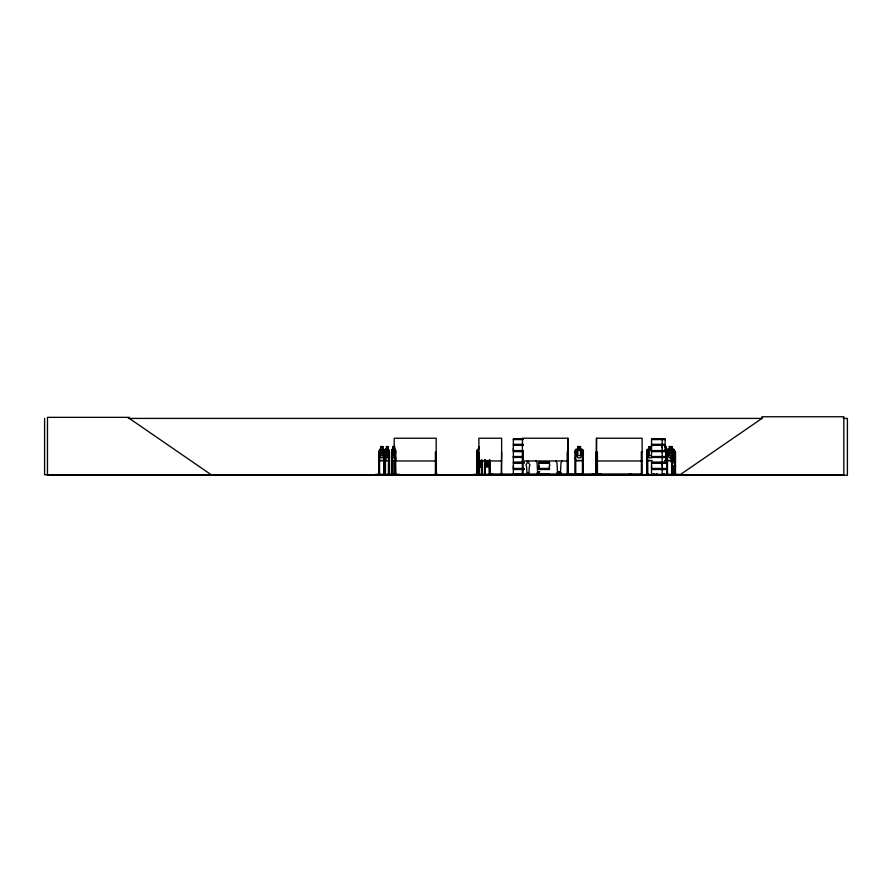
<?xml version="1.0" encoding="UTF-8"?>
<svg xmlns="http://www.w3.org/2000/svg" width="892" height="892" viewBox="0 0 892 892"><rect width="100%" height="100%" fill="white"/><g stroke="black" fill="none" stroke-linecap="round" stroke-linejoin="round"><path stroke-width="1.34" d="M523.994 468.456L513.357 468.456L513.368 465.847M523.281 450.572L513.357 450.572L513.368 447.962M549.494 468.456L538.857 468.456L538.868 465.847M665.153 468.456L651.539 468.456L651.55 465.847M662.165 465.847L662.165 463.227L662.165 468.456M662.165 447.962L662.165 445.353L662.165 450.572M572.229 474.343L562.294 474.767M591.953 474.332L600.807 474.31M549.048 469.025L549.182 466.594A1.895 1.895 0 0 0 549.182 463.918M559.083 471.768L559.061 472.437L558.671 471.924M513.29 456.715L523.292 456.938M513.335 474.756L513.368 469.504L523.994 469.504M538.735 472.102L539.181 471.768L538.746 472.191M538.835 474.756L549.505 474.544M559.195 472.258L558.671 472.269M651.517 474.756L679.303 474.711L644.381 474.767M671.431 462.892L671.341 455.399L671.81 465.68L674.731 465.68L675.032 462.881M674.731 465.68L675.121 462.881M388.644 460.528L389.224 457.841M389.18 457.83L388.678 460.618L385.511 460.618L385.612 449.345M391.844 457.841L392.257 460.618L395.424 460.618L395.881 450.326L394.454 449.345M395.424 460.618L395.881 457.841M675.456 474.7L675.289 473.942M667.238 474.7L667.127 460.06M388.41 474.756L388.466 460.06M388.6 474.7L388.678 473.942M395.067 474.756L395.123 458.722M477.198 455.567L477.811 452.768M383.872 460.528L384.619 450.326L383.973 449.345L382.724 449.345L382.791 446.546L380.895 446.546L380.115 455.589L381.018 457.83L382.724 457.83L383.638 455.589L383.638 450.371L382.724 449.434L382.724 446.546M384.63 457.841L383.917 460.618L379.624 460.618L379.067 457.841L379.713 460.618M473.474 474.343L493.231 474.343M375.599 474.343L399.438 474.343M665.867 457.83L666.514 455.589L665.867 449.434M583.279 457.83L582.342 460.528L575.909 460.528M583.368 457.841L582.409 460.618L575.842 460.618L574.983 457.841M644.515 474.7L648.941 474.299L644.582 474.767M486.842 460.796L486.185 463.082L487.578 460.473L488.994 463.037L488.27 460.807M392.112 474.756L392.112 452.043L391.477 452.043L391.477 474.767M478.926 455.567L478.067 457.808L478.067 463.026L478.926 463.963M671.386 455.433L672.668 454.396M671.475 455.433L671.843 454.496L674.709 454.496M513.279 474.611L524.005 474.544M521.865 474.756L521.932 474.065M522.277 474.332L522.456 438.228L567.925 438.228L567.981 474.767M574.838 473.942L574.727 474.299M574.872 474.655L574.983 450.337L575.875 449.345L577.782 449.345M596.046 474.756L596.068 452.043L597.406 452.043L597.484 474.767M596.369 438.228L596.369 474.767L596.637 438.228L642.095 438.228L642.162 474.767M385.154 474.767L385.099 450.337L385.522 449.345L386.526 449.345L386.448 446.546L387.875 446.546M392.268 449.345L391.889 457.83M478.915 456.604L478.324 456.615L479.483 459.826L478.38 463.037L479.851 460.473L481.279 463.037L480.554 460.807M481.758 463.963L482.271 463.015M489.496 464.052L490.065 460.54M672.011 455.422L672.59 451.597L673.917 451.597L673.906 454.708M386.57 449.434L385.901 450.371L385.901 455.589L386.57 457.83L387.83 457.83L388.499 450.371L387.797 446.546M394.487 449.434L394.532 446.546L393.104 446.546L392.558 455.589L393.238 457.83L394.487 457.83L395.167 455.589L394.454 446.546M646.689 474.767L646.756 450.337L647.57 449.345L649.209 449.345L649.164 446.546L651.617 446.546L651.539 449.434M646.834 474.767L646.834 450.382L647.603 449.434L651.483 449.434M666.67 474.767L666.681 450.337L667.551 449.345M489.128 463.026L488.258 463.963L488.258 466.761M526.392 474.745L529.29 474.31M527.094 474.511L526.336 474.745M529.168 474.31L529.38 473.518L528.655 474.756M537.207 474.745L538.144 474.722L536.661 474.756M537.865 474.745L536.449 474.767L536.716 474.098M541.277 474.566L540.106 474.566M546.595 474.734L547.197 474.745L546.25 474.756M546.439 474.611C549.706 474.589 549.249 474.845 549.059 474.31M548.558 474.611L549.461 474.756M557.188 474.098L556.842 472.916L556.385 474.756M556.641 474.756L558.035 474.722L556.653 474.098M560.064 474.756L561.458 474.722L560.789 472.916M559.819 474.756L560.867 474.399M478.892 463.06L480.543 463.026L480.543 460.417M478.781 474.711L478.892 438.228L501.627 438.228L501.661 474.767M527.473 460.74L527.005 463.617A1.895 1.895 0 0 0 526.615 466.594L527.005 473.897L528.9 473.897L529.29 466.594A1.895 1.895 0 0 0 528.9 463.617L528.421 460.74M680.083 474.767L761.969 418.415L761.969 416.754L843.843 416.754L843.843 474.767L44.6 474.767L44.6 418.415M528.845 474.756L529.402 474.756M537.252 474.767L536.716 474.399L549.483 474.399M546.986 474.611L546.272 474.511L546.807 474.756M548.903 474.756L549.494 474.734M128.314 418.415L762.392 418.415M843.219 418.415L847.4 418.415L847.4 475.246L47.477 475.246L47.477 417.344L129.362 417.344L129.362 418.415L211.237 474.767M513.346 439.054L523.292 439.054M651.539 439.054L665.164 439.054M523.292 439.254L513.346 439.243L513.368 444.305L523.281 444.305M513.368 439.578L523.269 439.578M651.55 439.578L665.142 439.578M513.29 444.662L523.348 444.662M651.472 444.662L665.231 444.662M513.29 444.985L523.348 444.985M651.472 444.985L665.231 444.985M523.281 445.353L513.357 445.353L513.357 450.572M651.539 445.353L665.153 445.353M478.859 446.546L478.792 449.345M664.618 446.546L665.989 446.546L665.989 449.345L667.283 450.326M669.323 446.546L671.988 446.546L671.955 449.345L673.694 449.345M380.951 446.636L382.724 446.636M386.492 446.636L387.83 446.636M393.149 446.636L394.487 446.636M577.871 446.636L580.48 446.636M649.242 446.636L651.539 446.636M664.663 446.636L665.945 446.636M669.413 446.636L671.899 446.636L671.899 449.434L673.181 450.371M387.607 447.104L386.793 447.104L386.793 448.04L387.607 448.04M394.264 447.104L393.461 447.104L393.461 448.04L394.264 448.04M664.874 447.104L665.644 447.104L665.644 448.04L664.874 448.04M380.962 449.345L379.646 449.345L379.122 450.382L379.178 474.767M387.797 449.345L389.224 450.326L389.09 474.767M393.194 449.345L392.19 449.345L391.811 450.382L391.733 474.767M478.859 449.345L477.61 449.345L477.12 450.382L477.03 474.767M580.569 449.345L582.387 449.345L583.368 450.326L583.268 474.767L583.926 474.756M667.517 449.345L669.346 449.345M379.669 449.434L383.95 449.434M385.545 449.434L388.722 449.434M392.212 449.434L395.39 449.434M477.633 449.434L478.926 449.434L478.056 450.371L478.056 455.589L478.926 457.83M575.909 449.434L582.342 449.434M664.663 449.434L666.803 449.434L667.16 450.371M667.562 449.434L673.65 449.434M383.906 449.345L384.619 450.326M666.681 450.337L666.826 474.767M651.539 450.572L665.153 450.572M513.29 450.939L523.348 450.939M651.472 450.939L665.231 450.939M513.29 451.263L523.348 451.263M651.472 451.263L665.231 451.263M523.281 451.631L513.357 451.631L513.357 456.659L523.292 456.659M651.539 451.631L665.153 451.631M672.635 451.698L673.873 451.698M383.738 452.043L384.463 452.043M388.466 452.043L389.09 452.043M395.123 452.043L395.758 452.043M435.396 474.767L435.474 452.043L436.3 452.043L436.389 474.767M478.892 452.043L479.327 474.767M501.627 452.043L501.204 474.767M522.456 452.043L523.225 452.043L523.113 474.767M574.927 452.043L575.697 452.043L575.786 474.767M583.279 452.043L582.498 452.043L582.409 474.767M642.095 452.043L641.326 452.043L641.415 474.767M646.756 452.043L647.57 452.043L647.648 474.767M666.659 452.043L667.484 452.043L667.472 474.767M673.817 452.043L674.642 452.043M379.133 452.98L384.63 452.98M673.839 454.396L674.72 454.396M513.368 456.526L523.269 456.526M651.55 456.526L665.142 456.526M665.164 456.671L651.439 456.804L665.164 456.882M523.292 457.117L513.346 457.15L513.368 462.179L523.994 462.179M651.539 457.117L665.164 457.128M513.368 457.451L523.269 457.451M651.55 457.451L665.142 457.451M477.053 457.841L477.666 460.618M651.483 457.83L649.242 457.83L648.038 455.589L648.038 450.371L649.242 449.434L649.287 446.636M666.714 457.841L667.528 460.618L673.794 460.64L673.794 455.422L672.635 455.422L672.635 460.64M671.866 457.83L669.413 457.83L668.086 455.589L668.086 450.371L669.413 449.434L669.346 446.546M379.669 460.528L383.95 460.528M385.545 460.528L388.722 460.528M392.212 460.528L395.39 460.528M651.751 460.528L647.559 460.528L646.756 457.841L647.547 460.618L652.063 460.618M664.663 460.528L666.803 460.528M667.562 460.528L672.445 460.528M664.663 460.618L666.837 460.618M394.186 460.963L436.188 460.963M478.892 460.963L501.627 460.963M522.456 460.963L567.925 460.963M596.637 460.963L642.095 460.963M538.857 462.179L549.494 462.179M651.539 462.179L665.153 462.179M513.29 462.547L524.072 462.547M538.79 462.547L549.572 462.547M651.472 462.547L665.231 462.547M513.29 462.87L524.072 462.87M538.79 462.87L549.572 462.87M651.472 462.87L665.231 462.87M477.142 463.071L477.844 463.963M484.913 460.54L485.538 464.052M523.994 463.227L513.357 463.227L513.357 468.456M549.494 463.227L538.857 463.227L538.857 468.456M665.153 463.227L651.539 463.227L651.539 468.456M489.574 464.052L485.471 464.052L484.858 463.071M479.216 465.356L480.253 465.356L480.253 466.293L479.216 466.293M478.87 466.851L480.677 466.851M513.29 468.813L524.072 468.813M538.79 468.813L549.572 468.813M651.472 468.813L665.231 468.813M513.29 469.136L524.072 469.136M538.79 469.136L549.572 469.136M651.472 469.136L665.231 469.136M538.857 469.504L549.494 469.504M665.153 469.504L651.539 469.504L651.494 474.767M539.749 471.612L538.445 471.612L538.456 474.098M539.56 473.674L537.664 473.674L537.073 462.725A2.843 2.843 0 0 1 536.248 460.707M383.683 473.942L384.541 473.942M384.742 473.942L385.522 473.942M388.399 473.942L389.168 473.942M391.41 473.942L392.179 473.942M394.108 473.942L395.825 473.942L395.792 474.767L395.323 449.345M435.396 473.942L436.389 473.942M477.577 473.942L476.729 473.942L476.774 474.767L476.796 452.043L477.499 452.043L477.499 474.767L477.555 473.942M481.435 473.942L482.271 473.942M484.445 473.942L485.293 473.942M646.678 473.942L647.648 473.942M666.58 473.942L667.562 473.942M672.245 473.942L671.498 473.942L671.531 474.767M675.578 473.942L673.728 473.942L673.705 474.722M434.772 474.31L437.994 474.343M558.403 474.299L555.56 474.767M558.693 474.299L561.704 474.299M575.786 474.176L582.42 474.176M629.005 474.299L631.413 474.299M513.368 474.399L523.983 474.399M556.608 474.399L561.124 474.399M651.55 474.399L679.269 474.343M526.347 474.622L529.413 474.622L528.666 474.511M529.369 473.518L529.569 474.756M526.57 474.622L526.536 473.518L526.759 474.31M642.329 474.711L642.184 473.942L488.403 474.065L488.403 474.767M568.115 474.7L568.126 452.043L567.156 452.043L567.245 474.767M656.635 474.711L656.791 473.942M391.967 474.7L391.856 473.942M385.311 474.7L385.188 460.06M663.637 474.7L663.503 473.942M671.631 474.7L671.564 452.043L672.167 452.043L672.167 454.708M673.661 449.345L674.62 450.326L674.53 455.344M673.794 454.496L674.419 455.422M477.198 463.026L477.822 464.052L481.847 464.052L482.405 460.551M668.922 449.345L671.866 455.589L669.413 455.589L669.413 450.371L671.866 450.371L671.799 474.756M674.642 454.396L675.121 455.422M674.62 454.496L675.032 455.422M672.011 460.64L672.635 462.881L673.794 462.881L674.497 450.371M385.489 474.722L385.444 452.043L384.82 452.043L384.82 474.767L384.775 473.942M663.815 474.722L663.782 473.942M477.187 457.83L477.711 460.528M385.143 457.83L385.6 460.618M675.489 474.767L675.512 452.043L674.909 452.043L674.909 474.767L674.865 473.942M675.177 452.043L675.133 474.767M674.542 465.412L674.586 474.767M674.441 473.942L674.43 474.767M674.006 473.942L674.029 474.767M673.817 465.412L673.828 474.767M672.668 451.597L672.713 454.496M672.167 465.412L672.211 474.767M671.91 452.043L671.944 474.767M667.383 452.043L667.272 474.767M665.911 446.546L665.867 460.618M664.005 473.942L664.049 474.767M663.637 473.942L663.603 474.767M663.291 473.942L663.313 474.767M663.024 473.942L663.001 474.767M662.901 473.942L662.823 474.767M662.778 473.942L662.667 474.767M662.176 439.265L662.165 444.305M662.176 451.631L662.176 456.659M662.176 457.15L662.165 462.179M662.165 469.504L662.176 474.544M657.114 474.767L657.047 473.942L656.969 474.767M656.501 474.767L656.155 473.942M654.171 473.942L654.092 474.767L654.059 473.942M653.814 473.942L653.791 474.767M653.546 473.942L653.524 474.767M653.334 473.942L653.357 474.767M653.312 473.942L653.323 474.767M647.425 452.043L647.503 474.767M647.324 473.942L647.302 474.767M647.034 473.942L647.012 474.767M641.984 474.065L641.984 474.767M641.236 473.942L641.236 474.767M640.824 474.065L640.746 474.767M628.347 474.767L627.778 474.767M626.931 474.767L603.973 474.767M601.453 474.065L601.453 474.767M600.283 474.065L600.283 474.767M599.915 474.065L599.915 474.767M597.317 473.942L597.317 474.767M597.094 474.065L597.094 474.767M596.837 474.065L596.837 474.767M596.703 452.043L596.692 474.767M583.19 473.942L583.178 474.767M582.587 473.942L582.599 474.767M575.608 473.942L575.608 474.767M569.007 474.065L569.007 474.767M568.672 474.065L568.672 474.767M567.825 438.228L567.814 474.767M567.067 473.942L567.067 474.767M560.99 474.399L561.124 472.916L560.767 474.098M559.641 474.098L559.641 471.612L558.336 471.612L558.347 474.098M537.274 474.098L536.951 472.916L536.806 474.399M528.399 474.31L528.399 472.648L527.529 472.648L527.529 474.31M523.314 473.942L523.314 474.767M522.545 473.942L522.545 474.767M491.247 474.065L491.247 474.767M490.065 474.065L490.065 474.767M489.92 460.06L489.976 474.767M489.686 460.06L489.686 474.767L489.44 460.06M489.385 473.942L489.385 474.767M489.128 460.417L489.15 474.767M488.337 463.963L488.314 466.851L486.586 466.851L486.586 464.052M488.258 460.417L488.258 463.026L486.642 463.026L486.642 460.417M486.664 466.851L485.783 460.417M485.215 460.06L485.27 474.767M484.992 460.06L485.047 474.767M484.858 473.942L484.835 474.767M484.746 460.06L484.69 474.767M484.512 460.06L484.534 474.767M482.204 460.06L482.182 474.767M482.026 473.942L482.026 474.767M481.97 462.736L481.814 474.767M481.725 460.06L481.669 474.767M481.49 462.736L481.435 474.767M481.412 460.417L480.598 466.851M479.205 447.104L479.205 448.04M477.187 450.382L477.32 474.767M436.188 474.767L436.188 438.228L394.186 438.228L394.186 450.259M436.077 473.942L436.077 474.767M435.586 452.043L435.686 474.767M395.39 452.043L395.468 474.767L395.379 473.942M394.9 460.25L394.978 474.767M394.788 473.942L394.799 474.767M394.297 460.25L394.409 474.767M394.186 460.25L394.186 474.767M393.104 446.546L393.149 449.434M388.834 452.043L388.845 474.767M387.752 446.636L387.752 449.434M386.526 446.546L386.492 449.434M384.541 450.326L384.441 474.767M384.24 460.06L384.296 474.767M384.151 473.942L384.095 474.767M383.973 452.043L383.906 474.767M383.738 460.06L383.683 474.767M379.613 474.767L379.613 473.942L378.765 473.942L379 474.767M379.524 474.767L379.557 452.043L378.832 452.043L378.832 474.767M379.323 452.043L379.39 474.767M561.815 460.707A2.843 2.843 0 0 1 560.99 462.725L560.399 473.674L557.556 473.674L556.965 462.725A2.843 2.843 0 0 1 556.14 460.707M581.874 455.589L580.48 457.83L577.871 457.83L576.477 455.589L576.477 450.371L577.871 449.434L577.782 446.546L580.569 446.546L580.48 449.434L581.874 450.371L581.874 455.589M665.164 439.265L651.539 439.243L651.55 444.305L665.153 444.305L665.153 439.265M382.423 447.104L381.33 447.104L381.33 448.04L382.423 448.04L382.423 447.104M580.012 447.104L578.339 447.104L578.339 448.04L580.012 448.04L580.012 447.104M651.082 447.104L649.644 447.104L649.644 448.04L651.082 448.04L651.082 447.104M671.431 447.104L669.847 447.104L669.847 448.04L671.431 448.04L671.431 447.104M382.724 450.371L381.018 450.371L381.018 455.589L382.724 455.589L382.724 450.371M387.83 450.371L386.57 450.371L386.57 455.589L387.83 455.589L387.83 450.371M394.487 450.371L393.238 450.371L393.238 455.589L394.487 455.589L394.487 450.371M580.48 450.371L577.871 450.371L577.871 455.589L580.48 455.589L580.48 450.371M651.483 450.371L649.242 450.371L649.242 455.589L651.483 455.589L651.483 450.371M673.583 452.166L672.836 452.166L672.836 453.091L673.583 453.091L673.583 452.166M487.969 465.356L486.932 465.356L486.932 466.293L487.969 466.293L487.969 465.356"/></g></svg>
